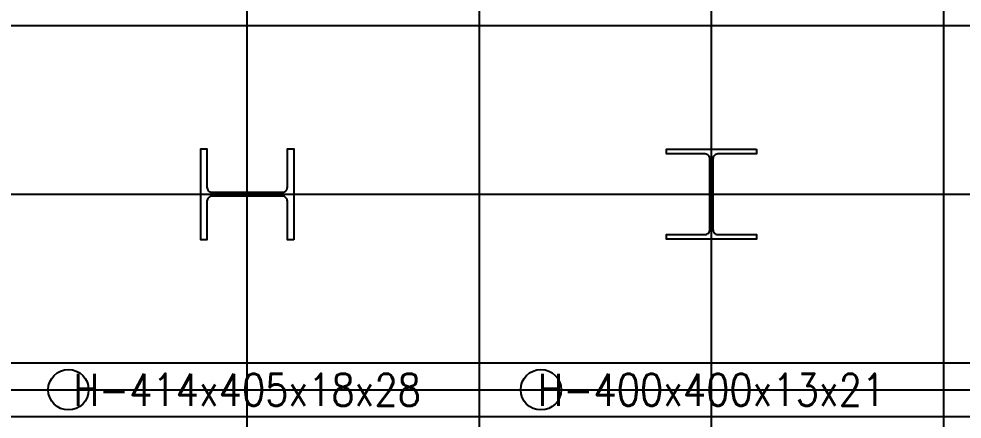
# Model space of a CAD drawing. Extents: x -668440 to 1010955, y -1678500 to 210463.
# Drawn here: x -82515 to -53124, y -413460 to -400997 of the extents above; entities that cross this region are included whole.
import ezdxf
from ezdxf.enums import TextEntityAlignment as Align

# ---------------------------------------------------------------- set-up
doc = ezdxf.new("R2010")
doc.units = 0
doc.header["$MEASUREMENT"] = 0
doc.layers.get('0').update_dxf_attribs({"color": 3, "linetype": 'CONTINUOUS'})
doc.layers.get('Defpoints').update_dxf_attribs({"color": 251, "linetype": 'CONTINUOUS'})
doc.layers.add('S柱', color=4, linetype='CONTINUOUS')
doc.layers.add('注記', color=3, linetype='CONTINUOUS')
doc.styles.add('DRACAD', font='txt', dxfattribs={"width": 0.85, "bigfont": 'extfont2'})

# ---------------------------------------------------------------- blocks, each defined once
blk = doc.blocks.new('柱リスト')
at = {"layer": 'Defpoints'}
for p, q in [((241256.15812, -301260.46188), (241256.15812, -287346.50356)), ((243322.82476, -301260.46188), (243322.82476, -287346.50356)), ((236089.49152, -293734.33688), (248489.49136, -293734.33688)), ((236089.49152, -294604.06604), (248489.49136, -294604.06604))]:
    blk.add_line(p, q, dxfattribs=at)
at = {"layer": 'S柱'}
for points in [[(241463.15812, -293936.83688), (241435.15812, -293936.83688), (241435.15812, -293765.33688, 0.4142135624), (241413.15812, -293743.33688), (241099.15812, -293743.33688, 0.4142135624), (241077.15812, -293765.33688), (241077.15812, -293936.83688), (241049.15812, -293936.83688), (241049.15812, -293531.83688), (241077.15812, -293531.83688), (241077.15812, -293703.33688, 0.4142135624), (241099.15812, -293725.33688), (241413.15812, -293725.33688, 0.4142135624), (241435.15812, -293703.33688), (241435.15812, -293531.83688), (241463.15812, -293531.83688)], [(243522.82476, -293534.33688), (243522.82476, -293555.33688), (243351.32476, -293555.33688, 0.4142135624), (243329.32476, -293577.33688), (243329.32476, -293891.33688, 0.4142135624), (243351.32476, -293913.33688), (243522.82476, -293913.33688), (243522.82476, -293934.33688), (243122.82476, -293934.33688), (243122.82476, -293913.33688), (243294.32476, -293913.33688, 0.4142135624), (243316.32476, -293891.33688), (243316.32476, -293577.33688, 0.4142135624), (243294.32476, -293555.33688), (243122.82476, -293555.33688), (243122.82476, -293534.33688)]]:
    blk.add_lwpolyline(points, format="xyb", close=True, dxfattribs=at)
at = {"layer": '注記', "linetype": 'Continuous'}
for p, q in [((242289.49144, -287346.50356), (242289.49144, -301260.46188)), ((244356.15808, -287346.50356), (244356.15808, -301260.46188)), ((244356.15808, -287346.50356), (244356.15808, -301260.46188)), ((234369.74154, -292984.33688), (248489.49136, -292984.33688)), ((236089.49152, -294484.33688), (248489.49136, -294484.33688)), ((235059.61653, -294723.79521), (248489.49136, -294723.79521))]:
    blk.add_line(p, q, dxfattribs=at)
at = {"layer": '注記'}
for centre in [(240460.57329, -294604.06604), (242563.80995, -294604.06604)]:
    blk.add_circle(centre, 90, dxfattribs=at)
at = {"layer": '注記', "style": 'DRACAD', "width": 0.85}
for s, p in [('H-414x405x18x28', (241256.15812, -294604.06604)), ('H-400x400x13x21', (243322.82476, -294604.06604))]:
    blk.add_text(s, height=142, dxfattribs=at).set_placement(p, align=Align.MIDDLE_CENTER)

msp = doc.modelspace()

# ---------------------------------------------------------------- block references
at = {"xscale": 7.000000000000349, "yscale": 7.000000000000349, "zscale": 7.000000000000349}
msp.add_blockref('柱リスト', (-1764194.71579, 1649683.65914, -34009.2438), dxfattribs=at)

doc.saveas('drawing.dxf')
